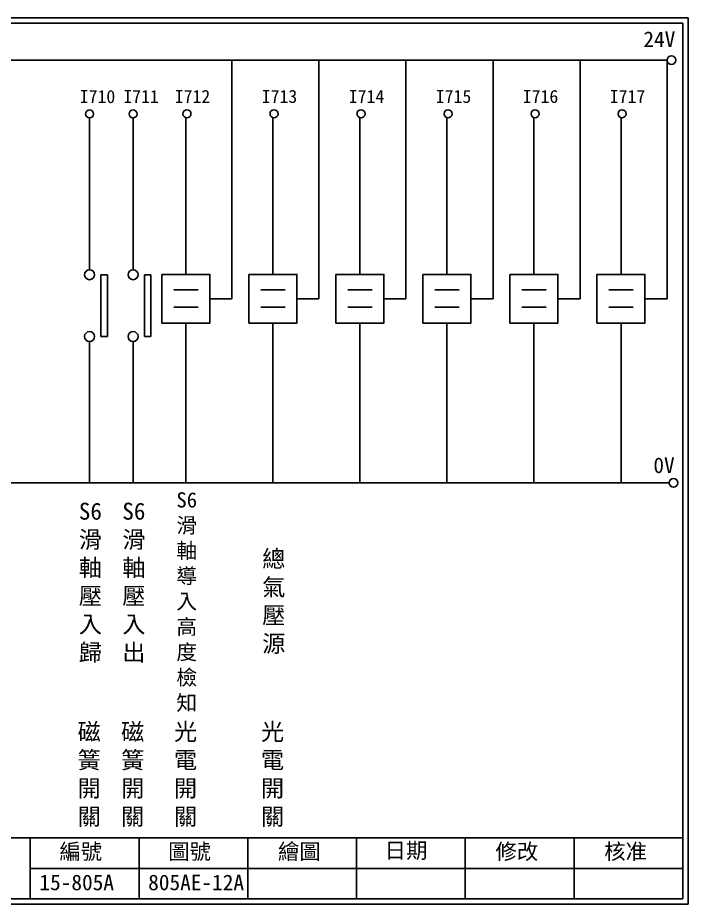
# Model space of a CAD drawing. Extents: x 275 to 562, y 265 to 469.
# Drawn here: x 407.8 to 561.9, y 264.9 to 468.9 of the extents above; entities that cross this region are included whole.
import ezdxf

# ---------------------------------------------------------------- set-up
doc = ezdxf.new("R2010")
doc.units = 0
doc.layers.get('0').update_dxf_attribs({"linetype": 'CONTINUOUS'})
doc.layers.add('圖框層', color=7, linetype='CONTINUOUS')
doc.layers.add('標尺寸層', color=3, linetype='CONTINUOUS')
doc.styles.add('CNS', font='romanc.shx', dxfattribs={"bigfont": 'chineset.shx'})
doc.styles.add('STSL', font='kaiu.ttf')

msp = doc.modelspace()

# ---------------------------------------------------------------- linework, layer by layer
for p, q in [((457.02, 404.26), (457.02, 459.17)), ((477.02, 404.26), (477.02, 459.17)), ((497.02, 404.26), (497.02, 459.17)), ((517.02, 404.26), (517.02, 459.17)), ((537.02, 404.26), (537.02, 459.17)), ((557.02, 404.26), (557.02, 459.17)), ((446.44, 409.84), (446.44, 445.86)), ((466.44, 409.84), (466.44, 445.86)), ((486.44, 409.84), (486.44, 445.86)), ((506.44, 409.84), (506.44, 445.86)), ((526.44, 409.84), (526.44, 445.86)), ((546.44, 409.84), (546.44, 445.86)), ((428.4, 409.78), (426.89, 409.78)), ((438.4, 409.78), (436.89, 409.78)), ((451.95, 404.26), (457.02, 404.26)), ((471.95, 404.26), (477.02, 404.26)), ((491.95, 404.26), (497.02, 404.26)), ((511.95, 404.26), (517.02, 404.26)), ((531.95, 404.26), (537.02, 404.26)), ((551.95, 404.26), (557.02, 404.26)), ((446.44, 398.68), (446.44, 361.9)), ((466.44, 398.68), (466.44, 361.9)), ((486.44, 398.68), (486.44, 361.9)), ((506.44, 398.68), (506.44, 361.9)), ((526.44, 398.68), (526.44, 361.9)), ((546.44, 398.68), (546.44, 361.9)), ((428.4, 395.55), (426.89, 395.55)), ((438.4, 395.55), (436.89, 395.55))]:
    msp.add_line(p, q)
for points in [[(440.92, 409.84), (451.95, 409.84), (451.95, 398.68), (440.92, 398.68)], [(460.92, 409.84), (471.95, 409.84), (471.95, 398.68), (460.92, 398.68)], [(480.92, 409.84), (491.95, 409.84), (491.95, 398.68), (480.92, 398.68)], [(500.92, 409.84), (511.95, 409.84), (511.95, 398.68), (500.92, 398.68)], [(520.92, 409.84), (531.95, 409.84), (531.95, 398.68), (520.92, 398.68)], [(540.92, 409.84), (551.95, 409.84), (551.95, 398.68), (540.92, 398.68)]]:
    msp.add_lwpolyline(points, close=True)
for centre in [(558.02, 459.17), (558.5, 361.9)]:
    msp.add_circle(centre, 1)
at = {"layer": '圖框層', "color": 7}
for p, q in [((561.9, 468.91), (274.9, 468.91)), ((560.65, 467.66), (276.15, 467.66)), ((560.65, 266.2), (560.65, 467.66)), ((561.9, 264.95), (561.9, 468.91)), ((276.15, 280.2), (560.65, 280.2)), ((410.65, 266.2), (410.65, 280.2)), ((435.65, 266.2), (435.65, 280.2)), ((460.65, 266.2), (460.65, 280.2)), ((485.65, 266.2), (485.65, 280.2)), ((510.65, 266.2), (510.65, 280.2)), ((535.65, 266.2), (535.65, 280.2)), ((410.65, 273.2), (560.65, 273.2)), ((276.15, 266.2), (560.65, 266.2)), ((274.9, 264.95), (561.9, 264.95))]:
    msp.add_line(p, q, dxfattribs=at)
at = {"layer": '標尺寸層', "color": 7}
for p, q in [((279.42, 459.17), (557.02, 459.17)), ((424.29, 445.86), (424.29, 410.94)), ((434.29, 445.86), (434.29, 410.94)), ((426.89, 395.55), (426.89, 409.78)), ((428.4, 395.55), (428.4, 409.78)), ((436.89, 395.55), (436.89, 409.78)), ((438.4, 395.55), (438.4, 409.78)), ((443.68, 406.29), (449.24, 406.29)), ((463.68, 406.29), (469.24, 406.29)), ((483.68, 406.29), (489.24, 406.29)), ((503.68, 406.29), (509.24, 406.29)), ((523.68, 406.29), (529.24, 406.29)), ((543.68, 406.29), (549.24, 406.29)), ((443.68, 402.32), (449.24, 402.32)), ((463.68, 402.32), (469.24, 402.32)), ((483.68, 402.32), (489.24, 402.32)), ((503.68, 402.32), (509.24, 402.32)), ((523.68, 402.32), (529.24, 402.32)), ((543.68, 402.32), (549.24, 402.32)), ((424.29, 394.41), (424.29, 361.9)), ((434.29, 394.41), (434.29, 361.9)), ((279.63, 361.9), (557.5, 361.9))]:
    msp.add_line(p, q, dxfattribs=at)
for centre, radius in [((424.29, 446.78), 0.92), ((434.29, 446.78), 0.92), ((446.68, 446.81), 0.92), ((466.68, 446.81), 0.92), ((486.68, 446.81), 0.92), ((506.68, 446.81), 0.92), ((526.68, 446.81), 0.92), ((546.68, 446.81), 0.92), ((424.29, 409.79), 1.15), ((434.29, 409.79), 1.15), ((424.29, 395.56), 1.15), ((434.29, 395.56), 1.15)]:
    msp.add_circle(centre, radius, dxfattribs=at)

# ---------------------------------------------------------------- texts
at = {"layer": '圖框層', "color": 4, "style": 'STSL'}
for s, height, p in [('24V', 3.6, (551.58, 462.16)), ('I710', 3, (422.03, 449.28)), ('I711', 3, (432.03, 449.28)), ('I712', 3, (443.86, 449.31)), ('I713', 3, (463.86, 449.31)), ('I714', 3, (483.86, 449.31)), ('I715', 3, (503.86, 449.31)), ('I716', 3, (523.86, 449.31)), ('I717', 3, (543.86, 449.31)), ('0V', 3.6, (553.88, 364.15)), ('繪圖', 3.6, (467.59, 275.29)), ('日期', 3.6, (492.12, 275.53)), ('編號', 3.6, (417.36, 275.28)), ('圖號', 3.6, (442.36, 275.28)), ('修改', 3.6, (517.59, 275.29)), ('核准', 3.6, (542.59, 275.29)), ('15-805A', 3.6, (412.76, 268.17)), ('805AE-12A', 3.6, (437.76, 268.17))]:
    msp.add_text(s, height=height, dxfattribs=at).set_placement(p)
at = {"layer": '標尺寸層', "color": 7, "width": 4.9608, "attachment_point": 5, "style": 'CNS'}
for s, insert, char_height in [('{\\fDFKai-SB|b0|i0|c136|p65;S6滑軸導入高度檢知}', (446.62, 334.46), 3.5), ('{\\fDFKai-SB|b0|i0|c136|p65;S6滑軸壓入歸}', (424.47, 338.92), 3.9), ('{\\fDFKai-SB|b0|i0|c136|p65;S6滑軸壓入出}', (434.47, 338.92), 3.9), ('{\\fDFKai-SB|b0|i0|c136|p65;總氣壓源}', (466.62, 334.46), 3.9), ('{\\fDFKai-SB|b0|i0|c136|p65;磁簧開關}', (424.2, 294.67), 3.9), ('{\\fDFKai-SB|b0|i0|c136|p65;磁簧開關}', (434.2, 294.67), 3.9), ('{\\fDFKai-SB|b0|i0|c136|p65;光電開關}', (446.35, 294.67), 3.9), ('{\\fDFKai-SB|b0|i0|c136|p65;光電開關}', (466.35, 294.67), 3.9)]:
    msp.add_mtext(s, dxfattribs=dict(at, insert=insert, char_height=char_height))

doc.saveas('drawing.dxf')
